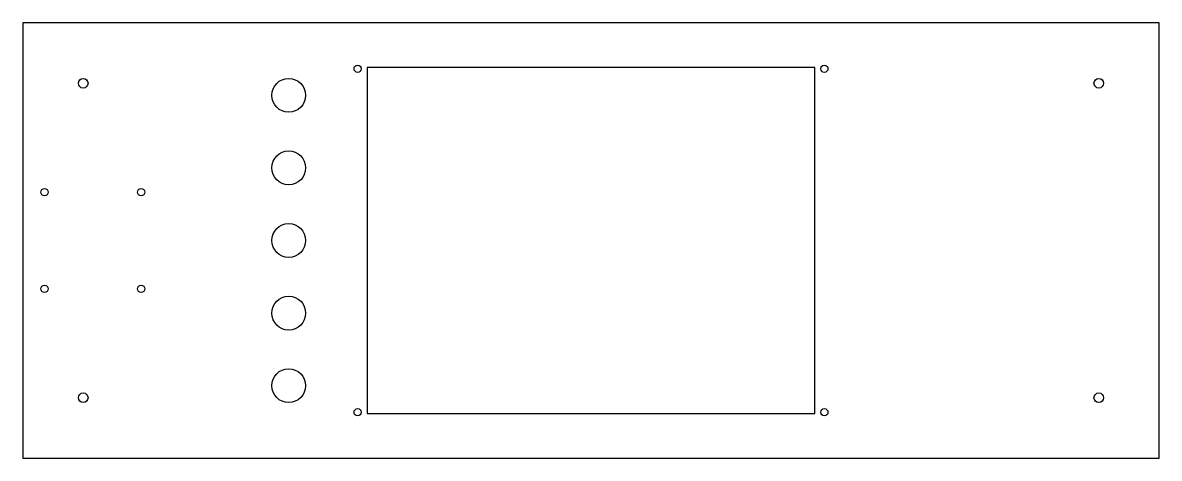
# Model space of a CAD drawing. Header units: millimetres. Extents: x -235 to 235, y -75 to 105.
import ezdxf

# ---------------------------------------------------------------- set-up
doc = ezdxf.new("R2010")
doc.units = ezdxf.units.MM

msp = doc.modelspace()

# ---------------------------------------------------------------- linework, layer by layer
at = {"color": 7, "linetype": 'Continuous', "lineweight": 25}
for p, q in [((-235, 105), (-235, -75)), ((235, 105), (-235, 105)), ((235, -75), (235, 105)), ((-92.5, 86.5), (-92.5, -56.5)), ((92.5, 86.5), (-92.5, 86.5)), ((92.5, -56.5), (92.5, 86.5)), ((-92.5, -56.5), (92.5, -56.5)), ((-235, -75), (235, -75))]:
    msp.add_line(p, q, dxfattribs=at)
for centre, radius in [((-96.5, 86), 1.5), ((96.5, 86), 1.5), ((-210, 80), 2), ((-125, 75), 7), ((210, 80), 2), ((-125, 45), 7), ((-226, 35), 1.5), ((-186, 35), 1.5), ((-125, 15), 7), ((-226, -5), 1.5), ((-186, -5), 1.5), ((-125, -15), 7), ((-125, -45), 7), ((-210, -50), 2), ((210, -50), 2), ((-96.5, -56), 1.5), ((96.5, -56), 1.5)]:
    msp.add_circle(centre, radius, dxfattribs=at)

doc.saveas('drawing.dxf')
